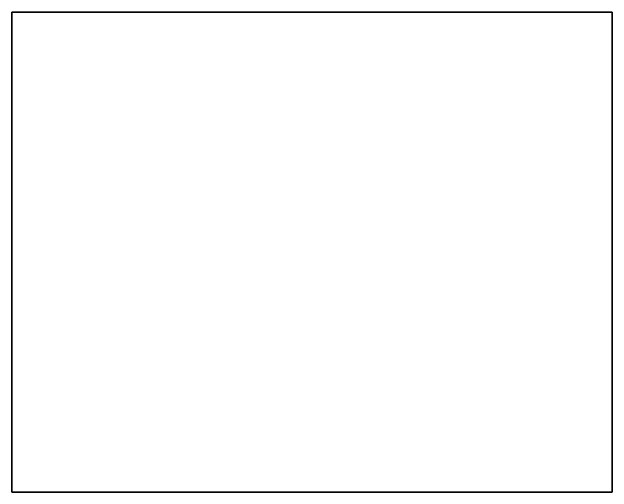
# Model space of a CAD drawing. Header units: metres. Extents: x 2 to 323, y -2 to 254.
# Drawn here: x 131.046 to 131.546, y 82.361 to 82.761 of the extents above; entities that cross this region are included whole.
import ezdxf

# ---------------------------------------------------------------- set-up
doc = ezdxf.new("R2010")
doc.units = ezdxf.units.M
doc.layers.add('0-EST CORTE', color=7, linetype='Continuous')
doc.layers.add('0-MUROS', color=7, linetype='Continuous')

msp = doc.modelspace()

# ---------------------------------------------------------------- linework, layer by layer
at = {"layer": '0-EST CORTE'}
for points in [[(131.046, 82.361), (131.546, 82.361), (131.546, 82.761), (131.046, 82.761), (131.046, 82.361)], [(131.046, 82.361), (131.546, 82.361), (131.546, 82.761), (131.046, 82.761), (131.046, 82.361)], [(131.046, 82.361), (131.546, 82.361), (131.546, 82.761), (131.046, 82.761), (131.046, 82.361)], [(131.046, 82.361), (131.546, 82.361), (131.546, 82.761), (131.046, 82.761), (131.046, 82.361)], [(131.046, 82.761), (131.146, 82.761), (131.546, 82.761), (131.546, 82.361), (131.046, 82.361), (131.046, 82.761)]]:
    msp.add_lwpolyline(points, close=True, dxfattribs=at)
at = {"layer": '0-MUROS'}
for p, q in [((131.046, 82.761), (131.146, 82.761)), ((131.046, 82.761), (131.146, 82.761)), ((131.146, 82.361), (131.046, 82.361)), ((131.146, 82.361), (131.046, 82.361))]:
    msp.add_line(p, q, dxfattribs=at)

doc.saveas('drawing.dxf')
